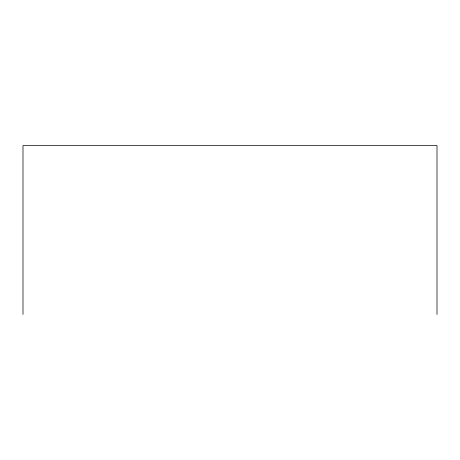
<?xml version="1.0" encoding="UTF-8"?>
<svg xmlns="http://www.w3.org/2000/svg" width="460" height="460" viewBox="0 0 460 460"><rect width="100%" height="100%" fill="white"/><g stroke="black" fill="none" stroke-linecap="round" stroke-linejoin="round"><path stroke-width="0.69" d="M437 314.45L437 145.55L23 145.55L23 314.45"/></g></svg>
